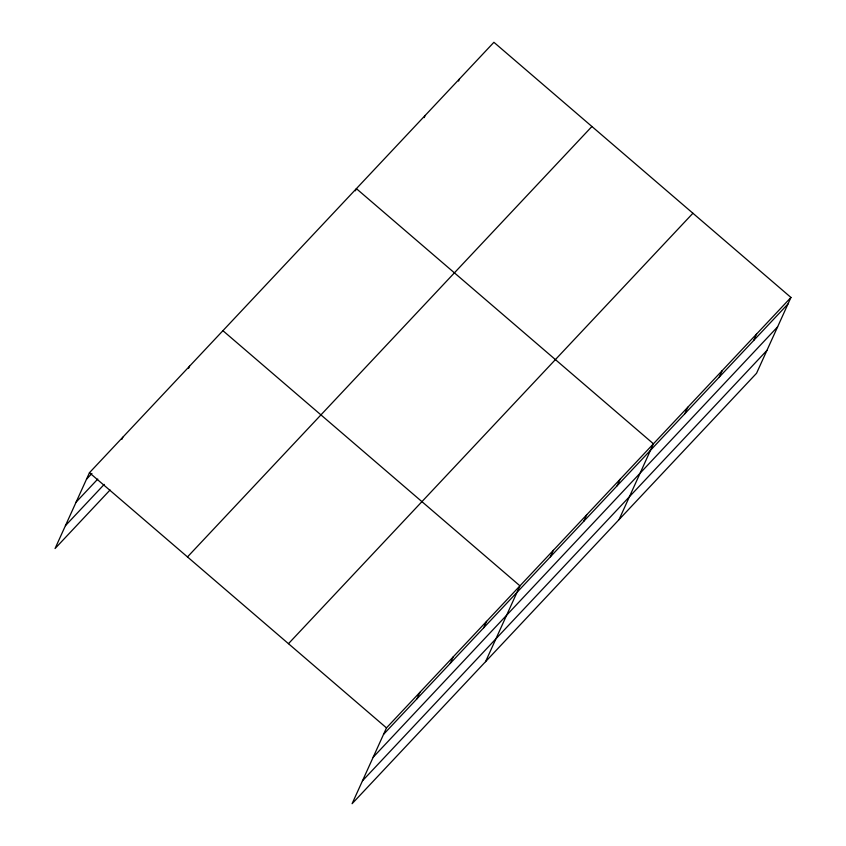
<?xml version="1.0" encoding="UTF-8"?>
<svg xmlns="http://www.w3.org/2000/svg" width="846" height="846" viewBox="0 0 846 846"><rect width="100%" height="100%" fill="white"/><g stroke="black" fill="none" stroke-linecap="round" stroke-linejoin="round"><path stroke-width="1.27" d="M790.947 297.454L386.485 727.888L352.095 803.7L756.546 373.276L790.947 297.454L493.905 42.3L89.454 472.724L55.053 548.546L110.065 490.003M121.835 439.381L122.818 437.213M188.573 368.359L189.557 366.191M355.405 190.815L356.388 188.647L653.429 443.801L619.039 519.624M424.163 117.636L425.147 115.468M458.543 81.057L459.526 78.889M416.909 698.87L419.849 692.377M450.273 663.359L453.223 656.866M483.637 627.848L486.587 621.355M485.562 661.657L519.952 585.844L222.921 330.691M550.376 556.827L553.326 550.334M583.74 521.316L586.69 514.823M617.115 485.805L620.055 479.312M684.858 413.715L687.809 407.212M719.237 377.126L722.188 370.633M753.617 340.536L756.567 334.043M86.504 479.227L91.918 473.464M76.129 502.101L97.766 479.069M65.438 525.673L104.217 484.398M187.474 556.932L591.925 126.498M288.465 643.679L692.916 213.255M383.534 734.381L787.996 303.957M373.16 757.255L777.622 326.831M362.469 780.826L766.931 350.403M89.454 472.724L386.485 727.888"/></g></svg>
